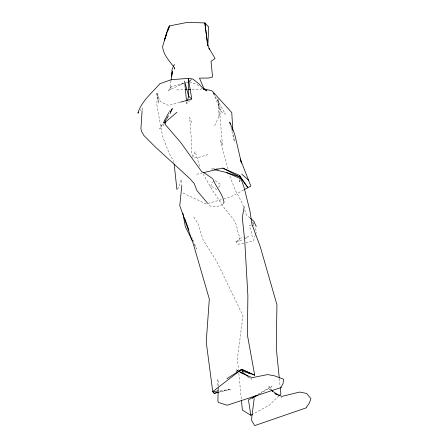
<?xml version="1.0" encoding="UTF-8"?>
<svg xmlns="http://www.w3.org/2000/svg" width="448" height="448" viewBox="0 0 448 448"><rect width="100%" height="100%" fill="white"/><g stroke="black" fill="none" stroke-linecap="round" stroke-linejoin="round"><path stroke-width="0.34" stroke-dasharray="2.24 1.68" d="M243.886 243.242L237.518 244.373L235.575 240.722L236.673 241.438L239.551 240.761L239.607 236.998L237.731 231.398L236.516 225.17L233.386 219.302L224.801 208.729L212.128 189.818L203.342 174.39M218.221 386.551L218.322 381.69L217.543 379.081L216.944 386.708M142.15 110.046L142.285 107.968L140.078 110.578M171.03 80.758L169.91 90.082L171.142 86.811L185.086 83.076M190.26 100.386L186.738 103.606L187.253 101.578M255.36 235.026L253.406 240.962L244.502 243.09M255.578 234.366L256.234 232.389L255.461 226.554M239.87 179.53L238.862 182.504L241.041 178.87M214.626 125.776L221.138 111.686L217.997 99.327M192.662 157.349L195.21 151.474L199.685 166.566M169.142 111.905L170.419 109.486M164.158 123.648L163.167 125.49L164.293 123.967M218.579 187.589L220.405 184.324L214.463 180.135M164.007 121.503L159.695 129.018L164.046 121.554M213.651 180.936L210.375 186.514L211.344 186.217L217.112 189.762M171.142 86.811L168.319 90.474L183.697 83.378M177.363 189.062L179.122 186.995L181.272 179.39L181.77 184.722M278.93 395.875L269.175 405.261L253.282 413.946M236.673 241.438L240.234 238.118L243.505 237.558M236.034 372.047L238.577 369.757L235.939 371.986M259.902 393.848L271.538 386.803L268.699 386.148L272.401 390.449M257.936 394.341L272.138 386.014M245.179 238.739L248.73 236.662L244.154 237.446M243.527 190.053L230.087 197.204L224.101 198.895M189.868 80.5L191.722 79.638M202.054 88.575L200.715 89.197L191.246 89.544M180.589 84.426L183.68 83.087M189.246 80.674L191.722 79.598M222.684 204.652L217.42 206.444L210.039 206.058L208.219 203.946M239.551 240.761L243.326 239.501M208.085 154.571L196.89 157.959L193.267 157.433M185.73 82.88L187.012 82.494M221.441 199.646L206.142 203.963L182.756 192.881M179.794 102.346L168.476 105.493L160.322 101.59L156.397 92.557L158.609 103.09L157.73 93.218L156.738 104.49L162.512 136.024L169.226 153.591L173.712 161.207L173.925 162.562M230.289 389.402L218.876 392.168L230.294 389.407L218.814 390.835M196.622 174.266L201.981 173.001M251.244 225.389L249.234 225.602L251.048 230.978L252.325 237.009M251.916 225.316L253.926 225.103L254.089 227.013M218.624 168.347L211.075 168.818L213.069 169.299M176.618 89.947L184.29 89.74M189.588 81.721L196.823 84.465L199.69 86.453M237.877 370.681L235.525 369.365L237.838 370.77M280.801 396.928L281.999 397.606M247.643 376.746L251.681 379.21L248.343 376.678M271.13 390.174L268.845 388.606L270.245 390.152M249.99 217.958L246.641 215.387L244.72 209.91M252.678 221.934L253.837 223.636M193.726 217.006L198.027 223.765L203.067 239.792L216.535 261.145L242.984 315.694L237.412 358.691L238.554 370.507M213.371 93.167L225.45 114.268L221.138 111.686L213.836 94.478M173.6 66.427L174.854 68.656L175.022 69.81L174.44 67.911M174.244 67.564L174.854 68.656L174.485 65.587M252.616 222.723L253.926 225.103M194.264 244.412L196.426 248.707L192.041 237.815M243.505 206.741L241.797 202.3L234.814 189.286L229.449 175.011M191.677 122.735L189.678 117.438L191.122 136.388L191.307 150.41L192.416 156.089M231.017 127.546L234.399 141.68L233.251 133.566M228.043 168.89L220.214 140.185L222.858 145.046L221.766 138.382L220.052 115.808L217.924 99.361M279.345 378.683L280.185 387.038M238.823 373.285L241.371 399.7M186.542 101.562L186.738 103.606M217.834 98.678L219.072 116.693"/><path stroke-width="0.67" d="M218.187 387.94L217.902 401.134L218.434 402.427L227.097 405.244L281.652 387.391L281.596 386.355L283.074 383.611L283.534 379.154L273.958 375.659L267.495 374.595L252.274 377.658L244.916 374.618L238.459 371.006M207.844 45.584L208.69 26.958L204.848 22.921L187.27 22.4L169.635 25.894L168.56 27.126L162.568 46.586C163.29 54.69 169.092 60.553 173.645 66.763M171.685 76.356L172.138 69.25L174.3 64.529M142.106 110.74L140.924 128.778L141.54 131.337L143.797 135.397L154.846 146.541L189.622 178.388L194.169 183.439L196.98 190.652L207.766 203.414M171.108 80.091L172.278 71.68M254.19 398.608L251.496 419.614L251.866 420.879L254.738 425.6L306.706 407.674L306.734 406.689L309.249 403.334L310.957 398.591L306.561 393.428L299.622 392.067L281.994 396.362L274.792 393.529L276.595 394.548M171.948 74.374L172.295 71.73M165.004 119.767L164.763 121.514L165.665 124.947L180.538 142.274L201.667 171.629L206.343 174.25L212.346 178.466M244.244 206.718L242.273 217.599L244.765 240.923L247.878 295.725L247.425 335.11L254.699 375.194L241.629 369.326L226.906 378.694M187.426 100.901L188.63 96.169L188.294 78.361L171.36 79.705L159.869 83.692C151.95 92.982 141.512 101.147 137.872 113.193L138.757 112.151M240.072 178.937L240.481 177.744L239.669 175.465L222.74 168.095L203.319 172.682M166.874 33.482L164.338 40.438L166.197 34.014L169.635 25.894L167.563 31.584M170.038 113.641L172.418 108.321M164.685 120.344L168.823 112.504M164.489 123.038L165.81 120.585M166.471 119.358L168.454 115.679M170.436 112L172.088 108.937M223.373 203.454L224.062 202.255C222.527 193.396 215.841 187.079 212.89 178.847M165.043 122.948L166.169 121.425L176.988 112.258M279.423 395.405L280.885 393.999L280.252 387.733M181.832 185.388L179.766 205.638L193.267 243.796L209.328 299.046L206.226 341.986L212.738 391.597L214.178 393.305L218.204 392.33L214.178 393.305L212.744 391.614L241.629 369.32L254.699 375.194M252.342 398.429L258.16 394.906M255.567 395.735L248.466 399.902L250.835 415.285L252.666 414.282M244.143 189.728L250.863 186.15L240.279 159.012L240.94 161.448M187.656 82.298L189.588 81.721M180.454 102.161L191.772 99.008L188.294 78.361L192.954 79.061L198.772 83.765L204.271 89.634L203.129 88.838M212.738 391.597L218.142 390.925M184.99 89.718L187.085 89.662M188.479 89.628L190.568 89.566M204.674 89.146L211.87 90.72L231.767 112.577L232.87 130.855M214.396 169.618L226.358 172.508L239.439 176.77L241.041 178.87L244.054 187.365L249.984 211.187L251.927 224.213L260.182 246.506L276.942 304.746L276.27 348.051L279.278 377.989M239.865 370.194L250.835 373.918L247.694 372.45M226.358 172.508L241.041 178.87L240.481 177.744L247.587 187.225L239.669 175.465L239.439 176.77L222.74 168.095M205.117 90.048L206.959 90.933L203.666 87.965L199.489 78.142L208.622 78.03L212.542 76.989L211.047 61.331L215.079 58.43L209.003 48.216L209.418 49.146L207.603 44.279L204.848 22.921L207.794 45.92M239.568 371.829L243.029 373.934M271.701 390.561L278.566 395.259M247.783 376.258L242.771 372.467L242.222 370.479M250.471 218.372L253.831 221.284L256.273 226.458M191.772 99.008L188.63 96.169L184.615 81.122L186.48 100.884M241.735 174.076L248.651 180.326M213.422 93.072L214.228 94.091M192.41 240.722L185.298 226.598L182.918 213.226M188.944 230.126L184.458 217.818M241.438 163.145L234.646 133.963L229.729 122.158L230.21 124.18M250.83 415.268L242.374 410.122L241.433 400.394M174.143 163.918L176.926 189.577M272.401 390.449L272.49 391.591"/></g></svg>
